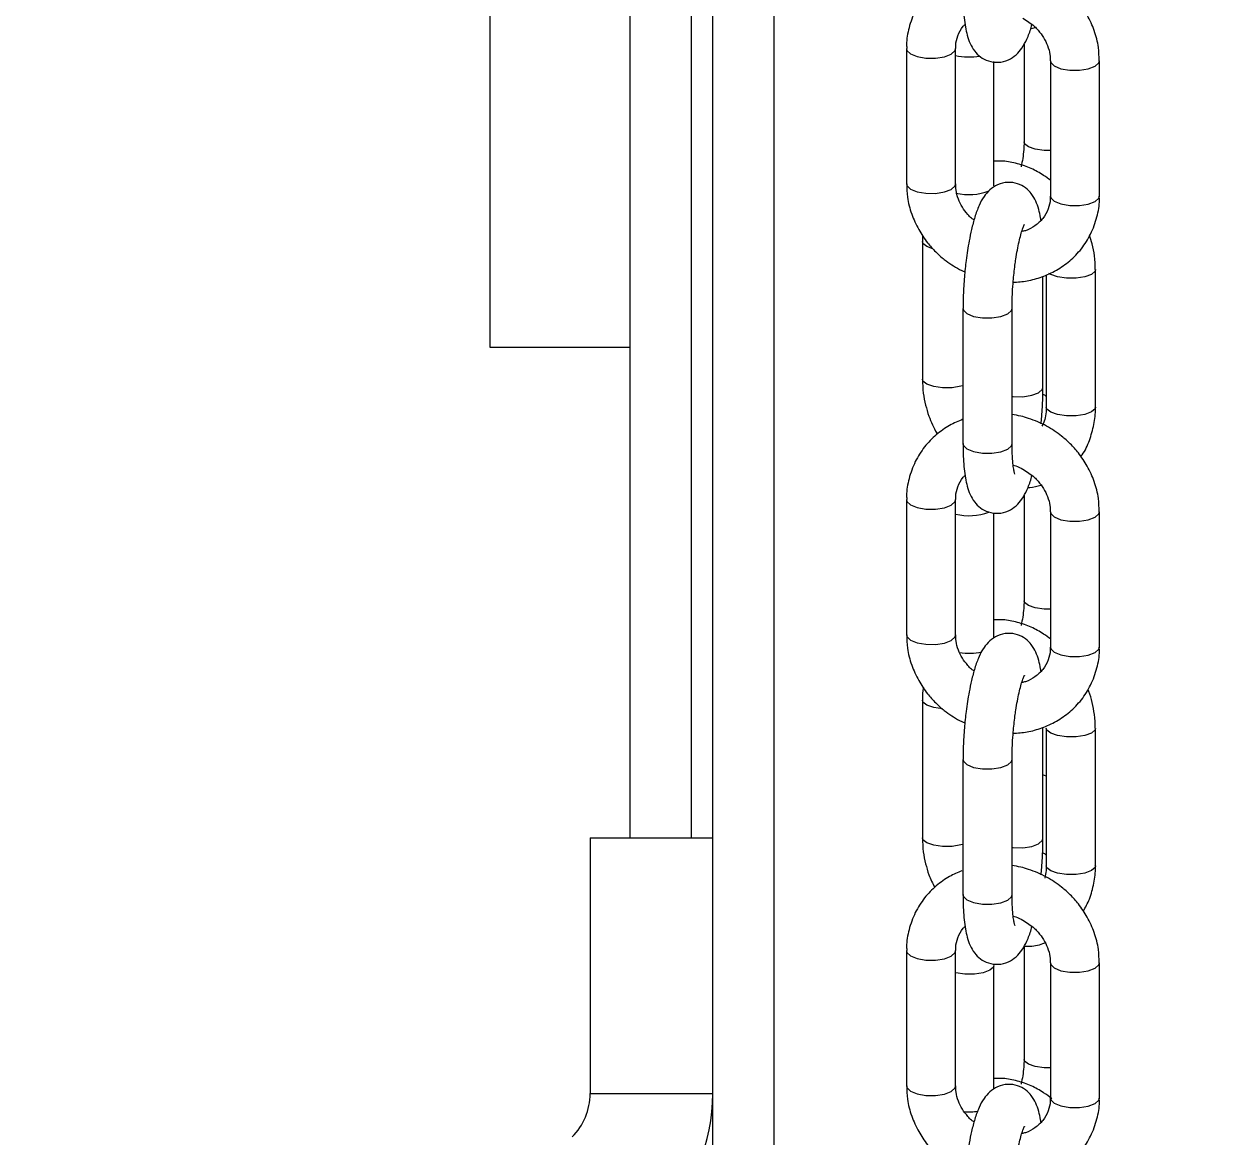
# Model space of a CAD drawing. Header units: millimetres. Extents: x -11024 to 8278, y -7837 to 5770.
# Drawn here: x -3510.6 to -3412.6, y -311.2 to -220.4 of the extents above; entities that cross this region are included whole.
import ezdxf

# ---------------------------------------------------------------- set-up
doc = ezdxf.new("R2010")
doc.units = ezdxf.units.MM
for name, color, linetype in [('DIKOM_ОБЪЕКТ', 7, 'Continuous'), ('DIKOM_РАЗМЕР_ЗОНА', 7, 'Continuous'), ('DIKOM_РАЗМЕР_ОБЪЕКТА', 7, 'Continuous')]:
    doc.layers.add(name, color=color, linetype=linetype)
doc.styles.add('style1', font='arial.ttf', dxfattribs={"width": 0.8})
doc.dimstyles.new('1-50', dxfattribs={"dimtxt": 300, "dimasz": 200, "dimexe": 100, "dimexo": 0, "dimgap": 100, "dimtad": 1, "dimtxsty": 'style1', "dimcen": 200, "dimclrd": 7, "dimclre": 7, "dimclrt": 7, "dimadec": 1, "dimazin": 2, "dimtfac": 1, "dimtmove": 0, "dimatfit": 2, "dimfxl": 0, "dimlwd": 25, "dimlwe": 18, "dimarcsym": 0})

# ---------------------------------------------------------------- blocks, each defined once
blk = doc.blocks.new('*D9')
at = {"layer": 'Defpoints', "color": 0, "transparency": 16777216}
for p in [(3740.68, 3707.508), (-8191.564, -3797.252), (-1076.116, -3797.252)]:
    blk.add_point(p, dxfattribs=at)
at = {"layer": 'DIKOM_РАЗМЕР_ОБЪЕКТА', "color": 7, "lineweight": 18, "transparency": 16777216}
for p, q in [((3740.68, 3707.508), (-8291.564, 3707.508)), ((-1076.116, -3797.252), (-8291.564, -3797.252))]:
    blk.add_line(p, q, dxfattribs=at)
at = {"layer": 'DIKOM_РАЗМЕР_ОБЪЕКТА', "color": 7, "lineweight": 25, "transparency": 16777216}
blk.add_line((-8191.564, 3507.508), (-8191.564, -3597.252), dxfattribs=at)
at = {"layer": 'DIKOM_РАЗМЕР_ОБЪЕКТА', "color": 7, "transparency": 16777216}
for points in [[(-8224.897, 3507.508), (-8158.23, 3507.508), (-8191.564, 3707.508)], [(-8224.897, -3597.252), (-8158.23, -3597.252), (-8191.564, -3797.252)]]:
    blk.add_solid(points, dxfattribs=at)
at = {"layer": 'DIKOM_РАЗМЕР_ОБЪЕКТА', "color": 7, "transparency": 16777216, "insert": (-8444.736, -44.872), "char_height": 300, "attachment_point": 5, "rotation": 90, "style": 'style1'}
blk.add_mtext('7500', dxfattribs=at)
blk = doc.blocks.new('*D10')
at = {"layer": 'Defpoints', "color": 0, "transparency": 16777216}
for p in [(-7791.307, -186.829), (6174.942, -1432.983), (6174.942, -5371.267)]:
    blk.add_point(p, dxfattribs=at)
at = {"layer": 'DIKOM_РАЗМЕР_ОБЪЕКТА', "color": 7, "lineweight": 18, "transparency": 16777216}
for p, q in [((-7791.307, -186.829), (-7791.307, -5471.267)), ((6174.942, -1432.983), (6174.942, -5471.267))]:
    blk.add_line(p, q, dxfattribs=at)
at = {"layer": 'DIKOM_РАЗМЕР_ОБЪЕКТА', "color": 7, "lineweight": 25, "transparency": 16777216}
blk.add_line((-7591.307, -5371.267), (5974.942, -5371.267), dxfattribs=at)
at = {"layer": 'DIKOM_РАЗМЕР_ОБЪЕКТА', "color": 7, "transparency": 16777216}
for points in [[(-7591.307, -5337.934), (-7591.307, -5404.6), (-7791.307, -5371.267)], [(5974.942, -5337.934), (5974.942, -5404.6), (6174.942, -5371.267)]]:
    blk.add_solid(points, dxfattribs=at)
at = {"layer": 'DIKOM_РАЗМЕР_ОБЪЕКТА', "color": 7, "transparency": 16777216, "insert": (-1343.681, -5118.095), "char_height": 300, "attachment_point": 5, "style": 'style1'}
blk.add_mtext('14000', dxfattribs=at)
blk = doc.blocks.new('*D11')
at = {"layer": 'Defpoints', "color": 0, "transparency": 16777216}
for p in [(3316.126, 5770.14), (-10574.155, -5797.252), (-1580.087, -5797.252)]:
    blk.add_point(p, dxfattribs=at)
at = {"layer": 'DIKOM_РАЗМЕР_ЗОНА', "color": 7, "lineweight": 18, "transparency": 16777216}
for p, q in [((3316.126, 5770.14), (-10674.155, 5770.14)), ((-1580.087, -5797.252), (-10674.155, -5797.252))]:
    blk.add_line(p, q, dxfattribs=at)
at = {"layer": 'DIKOM_РАЗМЕР_ЗОНА', "color": 7, "lineweight": 25, "transparency": 16777216}
blk.add_line((-10574.155, 5570.14), (-10574.155, -5597.252), dxfattribs=at)
at = {"layer": 'DIKOM_РАЗМЕР_ЗОНА', "color": 7, "transparency": 16777216}
for points in [[(-10607.488, 5570.14), (-10540.821, 5570.14), (-10574.155, 5770.14)], [(-10607.488, -5597.252), (-10540.821, -5597.252), (-10574.155, -5797.252)]]:
    blk.add_solid(points, dxfattribs=at)
at = {"layer": 'DIKOM_РАЗМЕР_ЗОНА', "color": 7, "transparency": 16777216, "insert": (-10827.327, -172.992), "char_height": 300, "attachment_point": 5, "rotation": 90, "style": 'style1'}
blk.add_mtext('11500', dxfattribs=at)

msp = doc.modelspace()

# ---------------------------------------------------------------- linework, layer by layer
at = {"layer": 'DIKOM_ОБЪЕКТ', "color": 7, "linetype": 'Continuous', "lineweight": 15}
for p, q in [((-3454.452, -1736.829), (-3454.452, 1463.171)), ((-3449.452, -1736.829), (-3449.452, 1463.171)), ((-3461.184, -286.829), (-3461.184, 13.171)), ((-3456.184, -286.829), (-3456.184, 13.171)), ((-3472.616, -246.829), (-3472.616, -26.829)), ((-3428.534, -220.819), (-3428.143, -220.733)), ((-3429.08, -222.096), (-3429.08, -230.066)), ((-3438.662, -222.45), (-3438.662, -233.486)), ((-3434.662, -233.486), (-3434.662, -222.45)), ((-3431.551, -233.642), (-3431.551, -223.514)), ((-3426.93, -223.44), (-3426.93, -234.476)), ((-3422.974, -223.605), (-3422.93, -223.438)), ((-3422.93, -234.476), (-3422.93, -223.44)), ((-3434.707, -233.651), (-3434.662, -233.486)), ((-3437.369, -238.191), (-3437.369, -249.415)), ((-3434.346, -240.468), (-3433.901, -240.66)), ((-3427.535, -250.071), (-3427.535, -241.027)), ((-3427.263, -240.901), (-3427.263, -251.704)), ((-3423.262, -251.704), (-3423.262, -240.481)), ((-3434.057, -243.642), (-3434.057, -254.678)), ((-3430.056, -254.678), (-3430.056, -243.642)), ((-3461.184, -246.829), (-3472.616, -246.829)), ((-3427.691, -253.052), (-3427.648, -252.64)), ((-3438.662, -259.236), (-3438.662, -270.273)), ((-3434.662, -270.273), (-3434.662, -259.236)), ((-3429.08, -258.883), (-3429.08, -267.478)), ((-3431.551, -270.55), (-3431.551, -260.301)), ((-3426.93, -260.226), (-3426.93, -271.262)), ((-3422.974, -260.391), (-3422.93, -260.225)), ((-3422.93, -271.262), (-3422.93, -260.226)), ((-3434.707, -270.438), (-3434.662, -270.273)), ((-3437.369, -275.603), (-3437.369, -286.827)), ((-3434.346, -277.255), (-3433.901, -277.447)), ((-3427.535, -286.857), (-3427.535, -277.814)), ((-3427.263, -277.893), (-3427.263, -289.116)), ((-3423.262, -289.116), (-3423.262, -277.893)), ((-3434.057, -280.428), (-3434.057, -291.464)), ((-3430.056, -291.464), (-3430.056, -280.428)), ((-3427.263, -281.784), (-3427.535, -281.674)), ((-3464.457, -286.829), (-3464.457, -307.687)), ((-3464.457, -286.829), (-3454.458, -286.829)), ((-3454.458, -307.687), (-3454.458, -286.829)), ((-3427.691, -289.838), (-3427.648, -289.426)), ((-3429.08, -295.669), (-3429.08, -304.89)), ((-3438.662, -296.023), (-3438.662, -307.059)), ((-3434.662, -307.059), (-3434.662, -296.023)), ((-3431.551, -307.336), (-3431.551, -297.242)), ((-3426.93, -297.013), (-3426.93, -308.049)), ((-3422.974, -297.178), (-3422.93, -297.012)), ((-3422.93, -308.049), (-3422.93, -297.013)), ((-3464.457, -307.687), (-3454.458, -307.687)), ((-3434.707, -307.224), (-3434.662, -307.059))]:
    msp.add_line(p, q, dxfattribs=at)
at = {"layer": 'DIKOM_ОБЪЕКТ', "color": 7, "linetype": 'Continuous', "lineweight": 15, "flags": 128}
for points in [[(-3438.662, -222.451), (-3438.629, -222.591), (-3438.342, -222.876), (-3437.798, -223.096), (-3437.082, -223.218), (-3436.302, -223.222), (-3435.577, -223.109), (-3435.016, -222.896), (-3434.707, -222.615), (-3434.662, -222.454)], [(-3426.93, -223.435), (-3426.897, -223.581), (-3426.61, -223.866), (-3426.066, -224.086), (-3425.35, -224.208), (-3424.57, -224.212), (-3423.844, -224.099), (-3423.284, -223.886), (-3422.974, -223.605)], [(-3426.93, -230.771), (-3427.432, -230.762), (-3428.159, -230.662), (-3428.721, -230.47), (-3429.034, -230.217), (-3429.08, -230.067)], [(-3438.662, -233.486), (-3438.629, -233.627), (-3438.342, -233.912), (-3437.798, -234.132), (-3437.082, -234.254), (-3436.302, -234.258), (-3435.577, -234.145), (-3435.016, -233.932), (-3434.707, -233.651)], [(-3426.93, -234.476), (-3426.897, -234.617), (-3426.61, -234.902), (-3426.066, -235.122), (-3425.35, -235.244), (-3424.57, -235.248), (-3423.844, -235.135), (-3423.284, -234.922), (-3422.974, -234.641), (-3422.93, -234.476)], [(-3436.508, -238.773), (-3437.01, -238.596), (-3437.322, -238.343), (-3437.369, -238.192)], [(-3423.262, -240.48), (-3423.293, -240.605), (-3423.578, -240.862), (-3424.119, -241.062), (-3424.834, -241.172), (-3425.614, -241.178), (-3426.341, -241.077), (-3426.904, -240.886), (-3427.049, -240.799)], [(-3434.057, -243.635), (-3434.024, -243.783), (-3433.736, -244.068), (-3433.193, -244.288), (-3432.477, -244.41)], [(-3432.477, -244.41), (-3431.696, -244.414), (-3430.971, -244.301), (-3430.411, -244.088), (-3430.101, -243.807), (-3430.056, -243.64)], [(-3434.057, -249.949), (-3434.225, -249.995), (-3434.94, -250.106), (-3435.72, -250.112), (-3436.447, -250.011), (-3437.01, -249.819), (-3437.322, -249.566), (-3437.369, -249.416)], [(-3430.056, -250.829), (-3429.956, -250.838), (-3429.175, -250.843), (-3428.45, -250.73), (-3427.89, -250.517), (-3427.58, -250.236), (-3427.536, -250.077)], [(-3423.578, -252.086), (-3424.119, -252.285), (-3424.834, -252.396), (-3425.614, -252.401), (-3426.341, -252.3), (-3426.904, -252.109), (-3427.216, -251.856), (-3427.263, -251.704)], [(-3423.262, -251.704), (-3423.293, -251.829), (-3423.578, -252.086)], [(-3434.057, -254.678), (-3434.024, -254.819), (-3433.736, -255.104), (-3433.193, -255.324), (-3432.477, -255.446), (-3431.696, -255.45), (-3430.971, -255.337), (-3430.411, -255.124), (-3430.101, -254.843), (-3430.056, -254.678)], [(-3438.662, -259.238), (-3438.629, -259.378), (-3438.342, -259.663), (-3437.798, -259.883), (-3437.082, -260.004), (-3436.302, -260.009), (-3435.577, -259.896), (-3435.016, -259.683), (-3434.707, -259.401), (-3434.662, -259.241)], [(-3426.93, -260.222), (-3426.897, -260.368), (-3426.61, -260.653), (-3426.066, -260.873), (-3425.35, -260.994), (-3424.57, -260.999), (-3423.844, -260.886), (-3423.284, -260.673), (-3422.974, -260.391)], [(-3426.93, -268.183), (-3427.432, -268.174), (-3428.159, -268.074), (-3428.721, -267.882), (-3429.034, -267.629), (-3429.08, -267.479)], [(-3438.662, -270.273), (-3438.629, -270.414), (-3438.342, -270.699), (-3437.798, -270.919), (-3437.082, -271.04), (-3436.302, -271.045), (-3435.577, -270.932), (-3435.016, -270.719), (-3434.707, -270.438)], [(-3426.93, -271.262), (-3426.897, -271.404), (-3426.61, -271.689), (-3426.066, -271.909), (-3425.35, -272.03), (-3424.57, -272.035), (-3423.844, -271.922), (-3423.284, -271.709), (-3422.974, -271.427), (-3422.93, -271.262)], [(-3435.736, -276.299), (-3436.447, -276.199), (-3437.01, -276.008), (-3437.322, -275.755), (-3437.369, -275.604)], [(-3423.262, -277.892), (-3423.293, -278.017), (-3423.578, -278.274), (-3424.119, -278.473), (-3424.834, -278.584), (-3425.614, -278.59), (-3426.341, -278.489), (-3426.904, -278.297), (-3427.216, -278.044), (-3427.263, -277.889)], [(-3434.057, -280.422), (-3434.024, -280.57), (-3433.736, -280.855), (-3433.193, -281.075), (-3432.477, -281.196)], [(-3432.477, -281.196), (-3431.696, -281.201), (-3430.971, -281.088), (-3430.411, -280.875), (-3430.101, -280.593), (-3430.056, -280.427)], [(-3434.057, -287.361), (-3434.225, -287.407), (-3434.94, -287.518), (-3435.72, -287.524), (-3436.447, -287.423), (-3437.01, -287.231), (-3437.322, -286.978), (-3437.369, -286.828)], [(-3430.056, -287.616), (-3429.956, -287.625), (-3429.175, -287.63), (-3428.45, -287.517), (-3427.89, -287.303), (-3427.58, -287.022), (-3427.536, -286.864)], [(-3423.578, -289.498), (-3424.119, -289.697), (-3424.834, -289.808), (-3425.614, -289.813), (-3426.341, -289.712), (-3426.904, -289.521), (-3427.216, -289.268), (-3427.263, -289.116)], [(-3423.262, -289.116), (-3423.293, -289.241), (-3423.578, -289.498)], [(-3434.057, -291.464), (-3434.024, -291.606), (-3433.736, -291.891), (-3433.193, -292.111), (-3432.477, -292.232), (-3431.696, -292.237), (-3430.971, -292.124), (-3430.411, -291.911), (-3430.101, -291.629), (-3430.056, -291.464)], [(-3438.662, -296.025), (-3438.629, -296.165), (-3438.342, -296.45), (-3437.798, -296.669), (-3437.082, -296.791), (-3436.302, -296.796), (-3435.577, -296.683), (-3435.016, -296.469), (-3434.707, -296.188), (-3434.662, -296.027)], [(-3431.551, -297.241), (-3431.582, -297.367), (-3431.866, -297.624), (-3432.407, -297.823), (-3433.122, -297.933), (-3433.903, -297.939), (-3434.629, -297.838), (-3434.662, -297.83)], [(-3426.93, -297.009), (-3426.897, -297.155), (-3426.61, -297.439), (-3426.066, -297.659), (-3425.35, -297.781), (-3424.57, -297.786), (-3423.844, -297.673), (-3423.284, -297.459), (-3422.974, -297.178)], [(-3426.93, -305.595), (-3427.432, -305.586), (-3428.159, -305.486), (-3428.721, -305.294), (-3429.034, -305.041), (-3429.08, -304.891)], [(-3438.662, -307.059), (-3438.629, -307.201), (-3438.342, -307.485), (-3437.798, -307.705), (-3437.082, -307.827), (-3436.302, -307.832), (-3435.577, -307.719), (-3435.016, -307.505), (-3434.707, -307.224)], [(-3426.93, -308.049), (-3426.897, -308.191), (-3426.61, -308.475), (-3426.066, -308.695), (-3425.35, -308.817), (-3424.57, -308.822), (-3423.844, -308.709), (-3423.284, -308.495), (-3422.974, -308.214), (-3422.93, -308.049)]]:
    msp.add_lwpolyline(points, dxfattribs=at)
at = {"layer": 'DIKOM_ОБЪЕКТ', "color": 7, "linetype": 'Continuous', "lineweight": 15}
for centre, radius, start, end in [((-3433.547, -218.007), 5.122, 257.43083, 279.66418), ((-3433.576, -229.779), 4.581, 256.70841, 291.2744), ((-3433.574, -255.938), 4.61, 256.35039, 290.78604), ((-3433.555, -266.445), 5.317, 261.49492, 281.1473), ((-3469.458, -307.687), 5, 315, 0), ((-3469.458, -307.687), 15, 315, 0), ((-3433.552, -303.698), 5.475, 265.69889, 277.48001)]:
    msp.add_arc(centre, radius, start, end, dxfattribs=at)
for points, knots in [([(-3422.954, -223.438), (-3422.96, -223.074), (-3422.975, -222.245), (-3423.313, -220.982), (-3423.871, -219.733), (-3424.562, -218.71), (-3425.282, -217.903), (-3426.136, -217.145), (-3427.259, -216.397), (-3428.413, -215.904), (-3429.366, -215.622), (-3429.82, -215.554), (-3430.056, -215.518)], [0, 0, 0, 0, 0.096903, 0.220903, 0.341841, 0.45351, 0.539213, 0.619694, 0.745723, 0.881948, 0.938544, 1, 1, 1, 1]), ([(-3434.057, -215.899), (-3434.427, -216.054), (-3435.212, -216.382), (-3436.276, -217.147), (-3437.233, -218.138), (-3438.004, -219.35), (-3438.481, -220.707), (-3438.686, -221.772), (-3438.645, -222.346), (-3438.638, -222.452)], [0, 0, 0, 0, 0.139348, 0.294867, 0.455969, 0.623494, 0.798898, 0.963107, 1, 1, 1, 1]), ([(-3434.053, -217.885), (-3434.054, -218.018), (-3434.056, -218.452), (-3434.029, -219.146), (-3433.967, -219.952), (-3433.866, -220.695), (-3433.717, -221.382), (-3433.502, -222.018), (-3433.166, -222.619), (-3432.655, -223.142), (-3431.983, -223.502), (-3431.16, -223.618), (-3430.342, -223.414), (-3429.676, -222.958), (-3429.191, -222.368), (-3428.821, -221.65), (-3428.575, -221.019), (-3428.457, -220.57), (-3428.437, -220.492)], [0, 0, 0, 0, 0.028167, 0.091899, 0.158251, 0.225514, 0.294052, 0.365948, 0.433339, 0.48859, 0.544783, 0.604584, 0.669525, 0.730567, 0.798825, 0.884591, 0.979793, 1, 1, 1, 1]), ([(-3434.641, -222.451), (-3434.647, -222.362), (-3434.671, -221.989), (-3434.482, -221.362), (-3434.222, -220.78), (-3433.94, -220.529), (-3433.886, -220.481)], [0, 0, 0, 0, 0.1158424, 0.485667, 0.9011261, 1, 1, 1, 1]), ([(-3429.167, -219.967), (-3428.842, -220.174), (-3428.388, -220.464), (-3427.851, -221.024), (-3427.464, -221.543), (-3427.137, -222.214), (-3426.948, -222.865), (-3426.95, -223.27), (-3426.951, -223.438)], [0, 0, 0, 0, 0.247192, 0.346128, 0.510259, 0.68149, 0.867915, 1, 1, 1, 1]), ([(-3429.082, -230.068), (-3429.081, -230.078), (-3429.072, -230.271), (-3429.104, -230.727), (-3429.172, -231.391), (-3429.269, -231.857), (-3429.315, -232.08)], [0, 0, 0, 0, 0.018024, 0.320851, 0.674873, 1, 1, 1, 1]), ([(-3426.93, -233.193), (-3427.111, -233.054), (-3427.605, -232.674), (-3428.509, -232.202), (-3429.624, -231.805), (-3430.659, -231.6), (-3431.302, -231.63), (-3431.551, -231.641)], [0, 0, 0, 0, 0.132275, 0.360982, 0.599018, 0.844834, 1, 1, 1, 1]), ([(-3438.638, -233.488), (-3438.632, -233.851), (-3438.617, -234.68), (-3438.279, -235.944), (-3437.72, -237.192), (-3437.031, -238.217), (-3436.309, -239.021), (-3435.459, -239.787), (-3434.768, -240.21), (-3434.346, -240.468)], [0, 0, 0, 0, 0.1299769, 0.2962384, 0.4584203, 0.608153, 0.723083, 0.8310024, 1, 1, 1, 1]), ([(-3433.155, -236.434), (-3433.223, -236.388), (-3433.417, -236.256), (-3433.737, -235.897), (-3434.13, -235.384), (-3434.454, -234.711), (-3434.644, -234.061), (-3434.642, -233.656), (-3434.641, -233.488)], [0, 0, 0, 0, 0.065353, 0.188182, 0.391992, 0.604618, 0.836173, 1, 1, 1, 1]), ([(-3427.706, -236.445), (-3427.715, -236.378), (-3427.756, -236.057), (-3427.877, -235.547), (-3428.09, -234.906), (-3428.426, -234.307), (-3428.937, -233.784), (-3429.609, -233.424), (-3430.432, -233.307), (-3431.25, -233.511), (-3431.916, -233.968), (-3432.402, -234.559), (-3432.773, -235.268), (-3433.091, -236.146), (-3433.353, -237.127), (-3433.547, -238.058), (-3433.692, -238.913), (-3433.83, -239.889), (-3433.901, -240.622), (-3433.944, -241.072)], [0, 0, 0, 0, 0.015705, 0.076146, 0.139554, 0.198972, 0.247695, 0.297249, 0.349986, 0.407254, 0.461085, 0.52131, 0.596935, 0.680869, 0.757779, 0.821661, 0.871134, 0.920745, 1, 1, 1, 1]), ([(-3429.965, -241.51), (-3429.586, -241.482), (-3428.783, -241.423), (-3427.591, -241.091), (-3426.41, -240.551), (-3425.315, -239.781), (-3424.359, -238.787), (-3423.588, -237.576), (-3423.111, -236.218), (-3422.906, -235.154), (-3422.947, -234.579), (-3422.954, -234.474)], [0, 0, 0, 0, 0.100927, 0.213296, 0.330174, 0.451227, 0.576613, 0.706997, 0.843501, 0.971318, 1, 1, 1, 1]), ([(-3426.951, -234.474), (-3426.945, -234.563), (-3426.922, -234.936), (-3427.1, -235.57), (-3427.501, -236.318), (-3428.15, -236.909), (-3428.759, -237.264), (-3429.164, -237.348), (-3429.264, -237.369)], [0, 0, 0, 0, 0.0643035, 0.2693385, 0.4997346, 0.7238437, 0.9321848, 1, 1, 1, 1]), ([(-3430.055, -243.64), (-3430.054, -243.452), (-3430.052, -243.023), (-3430.022, -242.272), (-3429.954, -241.273), (-3429.856, -240.361), (-3429.738, -239.52), (-3429.628, -238.87), (-3429.49, -238.197), (-3429.347, -237.625), (-3429.208, -237.176), (-3429.102, -236.895), (-3429.03, -236.762), (-3429.042, -236.779), (-3429.044, -236.782)], [0, 0, 0, 0, 0.068834, 0.156965, 0.258359, 0.405798, 0.463539, 0.556563, 0.647798, 0.739383, 0.827003, 0.908112, 0.980793, 1, 1, 1, 1]), ([(-3437.331, -237.708), (-3437.352, -237.838), (-3437.378, -237.997), (-3437.365, -238.163), (-3437.362, -238.194)], [0, 0, 0, 0, 0.80799, 1, 1, 1, 1]), ([(-3423.269, -240.478), (-3423.282, -240.1), (-3423.306, -239.396), (-3423.485, -238.462), (-3423.659, -237.922), (-3423.73, -237.701)], [0, 0, 0, 0, 0.406787, 0.757031, 1, 1, 1, 1]), ([(-3433.944, -241.072), (-3433.98, -241.573), (-3434.029, -242.27), (-3434.055, -243.122), (-3434.053, -243.47), (-3434.053, -243.635)], [0, 0, 0, 0, 0.572161, 0.796078, 1, 1, 1, 1]), ([(-3437.362, -249.418), (-3437.35, -249.796), (-3437.328, -250.501), (-3437.123, -251.509), (-3436.797, -252.616), (-3436.43, -253.355), (-3436.202, -253.813)], [0, 0, 0, 0, 0.252321, 0.469505, 0.671491, 1, 1, 1, 1]), ([(-3427.648, -252.64), (-3427.612, -252.139), (-3427.563, -251.442), (-3427.537, -250.59), (-3427.539, -250.242), (-3427.539, -250.077)], [0, 0, 0, 0, 0.572124, 0.796004, 1, 1, 1, 1]), ([(-3427.263, -250.837), (-3427.304, -250.797), (-3427.386, -250.719), (-3427.491, -250.678), (-3427.543, -250.657)], [0, 0, 0, 0, 0.509152, 1, 1, 1, 1]), ([(-3427.275, -251.699), (-3427.274, -251.823), (-3427.268, -252.187), (-3427.38, -252.735), (-3427.535, -253.079), (-3427.615, -253.256)], [0, 0, 0, 0, 0.20102, 0.589143, 1, 1, 1, 1]), ([(-3424.454, -255.717), (-3424.417, -255.671), (-3424.105, -255.291), (-3423.719, -254.415), (-3423.364, -253.143), (-3423.233, -252.215), (-3423.267, -251.733), (-3423.269, -251.702)], [0, 0, 0, 0, 0.042987, 0.35874, 0.672951, 0.978586, 1, 1, 1, 1]), ([(-3434.057, -252.685), (-3434.427, -252.84), (-3435.212, -253.169), (-3436.276, -253.934), (-3437.233, -254.924), (-3438.004, -256.137), (-3438.481, -257.493), (-3438.686, -258.558), (-3438.645, -259.133), (-3438.638, -259.239)], [0, 0, 0, 0, 0.139353, 0.294874, 0.455975, 0.623503, 0.79891, 0.963122, 1, 1, 1, 1]), ([(-3422.954, -260.224), (-3422.96, -259.861), (-3422.975, -259.032), (-3423.313, -257.769), (-3423.871, -256.52), (-3424.562, -255.496), (-3425.282, -254.69), (-3426.136, -253.931), (-3427.259, -253.183), (-3428.413, -252.69), (-3429.366, -252.409), (-3429.82, -252.34), (-3430.056, -252.305)], [0, 0, 0, 0, 0.0969036, 0.2209031, 0.3418498, 0.4535125, 0.5392162, 0.6196968, 0.7457276, 0.881954, 0.9385486, 1, 1, 1, 1]), ([(-3434.053, -254.671), (-3434.054, -254.805), (-3434.056, -255.239), (-3434.029, -255.933), (-3433.967, -256.738), (-3433.866, -257.481), (-3433.717, -258.169), (-3433.502, -258.805), (-3433.166, -259.405), (-3432.655, -259.928), (-3431.983, -260.288), (-3431.161, -260.405), (-3430.342, -260.201), (-3429.676, -259.745), (-3429.19, -259.154), (-3428.821, -258.437), (-3428.575, -257.805), (-3428.457, -257.357), (-3428.437, -257.279)], [0, 0, 0, 0, 0.028167, 0.091899, 0.158251, 0.225514, 0.294052, 0.365948, 0.433339, 0.48857, 0.544779, 0.604581, 0.669506, 0.730565, 0.798825, 0.884591, 0.979793, 1, 1, 1, 1]), ([(-3429.829, -257.166), (-3429.828, -257.169), (-3429.811, -257.201), (-3429.868, -257.059), (-3429.925, -256.762), (-3429.997, -256.239), (-3430.041, -255.553), (-3430.06, -254.989), (-3430.056, -254.699), (-3430.055, -254.676)], [0, 0, 0, 0, 0.01479, 0.178318, 0.352613, 0.539638, 0.783357, 0.983433, 1, 1, 1, 1]), ([(-3429.966, -256.421), (-3429.895, -256.44), (-3429.618, -256.516), (-3429.359, -256.652), (-3429.167, -256.753)], [0, 0, 0, 0, 0.256696, 1, 1, 1, 1]), ([(-3434.641, -259.238), (-3434.647, -259.149), (-3434.671, -258.776), (-3434.482, -258.149), (-3434.222, -257.567), (-3433.94, -257.316), (-3433.886, -257.268)], [0, 0, 0, 0, 0.1158424, 0.485667, 0.9011261, 1, 1, 1, 1]), ([(-3429.167, -256.753), (-3428.842, -256.961), (-3428.388, -257.251), (-3427.851, -257.81), (-3427.464, -258.33), (-3427.137, -259.001), (-3426.948, -259.652), (-3426.95, -260.057), (-3426.951, -260.225)], [0, 0, 0, 0, 0.247193, 0.34613, 0.51027, 0.681501, 0.867915, 1, 1, 1, 1]), ([(-3428.771, -258.25), (-3428.717, -258.25), (-3428.348, -258.25), (-3427.999, -258.14), (-3427.7, -258.046)], [0, 0, 0, 0, 0.147002, 1, 1, 1, 1]), ([(-3429.082, -267.48), (-3429.081, -267.49), (-3429.072, -267.683), (-3429.104, -268.139), (-3429.172, -268.803), (-3429.269, -269.269), (-3429.315, -269.492)], [0, 0, 0, 0, 0.018, 0.320861, 0.674893, 1, 1, 1, 1]), ([(-3426.93, -270.605), (-3427.111, -270.466), (-3427.605, -270.086), (-3428.509, -269.614), (-3429.624, -269.217), (-3430.659, -269.012), (-3431.302, -269.042), (-3431.551, -269.053)], [0, 0, 0, 0, 0.132274, 0.360957, 0.599022, 0.844836, 1, 1, 1, 1]), ([(-3438.638, -270.274), (-3438.632, -270.638), (-3438.617, -271.467), (-3438.279, -272.73), (-3437.72, -273.979), (-3437.031, -275.003), (-3436.309, -275.808), (-3435.459, -276.574), (-3434.768, -276.997), (-3434.346, -277.255)], [0, 0, 0, 0, 0.129977, 0.296245, 0.45842, 0.608153, 0.723088, 0.831003, 1, 1, 1, 1]), ([(-3433.155, -273.22), (-3433.223, -273.175), (-3433.417, -273.043), (-3433.736, -272.684), (-3434.13, -272.17), (-3434.454, -271.497), (-3434.644, -270.848), (-3434.642, -270.442), (-3434.641, -270.274)], [0, 0, 0, 0, 0.0653439, 0.1881837, 0.3919929, 0.6046189, 0.83616, 1, 1, 1, 1]), ([(-3427.706, -273.231), (-3427.715, -273.165), (-3427.756, -272.844), (-3427.877, -272.334), (-3428.09, -271.693), (-3428.426, -271.094), (-3428.937, -270.57), (-3429.608, -270.211), (-3430.432, -270.094), (-3431.25, -270.298), (-3431.916, -270.754), (-3432.402, -271.346), (-3432.773, -272.055), (-3433.091, -272.933), (-3433.353, -273.914), (-3433.547, -274.845), (-3433.692, -275.7), (-3433.83, -276.676), (-3433.901, -277.408), (-3433.944, -277.859)], [0, 0, 0, 0, 0.0157025, 0.0761448, 0.139552, 0.1989897, 0.2476957, 0.2972633, 0.3499862, 0.407254, 0.4610839, 0.521309, 0.5969327, 0.6808861, 0.7577782, 0.8216594, 0.8711458, 0.9207462, 1, 1, 1, 1]), ([(-3429.965, -278.297), (-3429.586, -278.269), (-3428.783, -278.21), (-3427.591, -277.878), (-3426.41, -277.338), (-3425.315, -276.568), (-3424.359, -275.574), (-3423.588, -274.362), (-3423.111, -273.005), (-3422.906, -271.941), (-3422.947, -271.366), (-3422.954, -271.261)], [0, 0, 0, 0, 0.100926, 0.213295, 0.330175, 0.451227, 0.576613, 0.706998, 0.843501, 0.971313, 1, 1, 1, 1]), ([(-3426.951, -271.261), (-3426.945, -271.35), (-3426.922, -271.723), (-3427.1, -272.357), (-3427.501, -273.104), (-3428.15, -273.696), (-3428.758, -274.051), (-3429.164, -274.135), (-3429.264, -274.156)], [0, 0, 0, 0, 0.064306, 0.269349, 0.499754, 0.723878, 0.932227, 1, 1, 1, 1]), ([(-3430.055, -280.427), (-3430.054, -280.239), (-3430.052, -279.81), (-3430.022, -279.059), (-3429.954, -278.059), (-3429.856, -277.148), (-3429.738, -276.307), (-3429.628, -275.657), (-3429.49, -274.983), (-3429.347, -274.411), (-3429.208, -273.963), (-3429.102, -273.681), (-3429.03, -273.549), (-3429.042, -273.565), (-3429.044, -273.569)], [0, 0, 0, 0, 0.068833, 0.156964, 0.258351, 0.405795, 0.463514, 0.556566, 0.6478, 0.739384, 0.827004, 0.908113, 0.980793, 1, 1, 1, 1]), ([(-3437.279, -274.573), (-3437.332, -274.882), (-3437.39, -275.223), (-3437.364, -275.575), (-3437.362, -275.606)], [0, 0, 0, 0, 0.909963, 1, 1, 1, 1]), ([(-3423.269, -277.89), (-3423.28, -277.511), (-3423.3, -276.806), (-3423.516, -275.802), (-3423.69, -275.113), (-3423.849, -274.773), (-3423.875, -274.717)], [0, 0, 0, 0, 0.3546478, 0.660015, 0.9439884, 1, 1, 1, 1]), ([(-3433.944, -277.859), (-3433.98, -278.36), (-3434.029, -279.057), (-3434.055, -279.909), (-3434.053, -280.257), (-3434.053, -280.422)], [0, 0, 0, 0, 0.572161, 0.796078, 1, 1, 1, 1]), ([(-3437.362, -286.829), (-3437.35, -287.208), (-3437.329, -287.913), (-3437.122, -288.92), (-3436.837, -289.905), (-3436.531, -290.529), (-3436.363, -290.871)], [0, 0, 0, 0, 0.27532, 0.512301, 0.732712, 1, 1, 1, 1]), ([(-3427.648, -289.426), (-3427.612, -288.925), (-3427.563, -288.228), (-3427.537, -287.376), (-3427.539, -287.029), (-3427.539, -286.864)], [0, 0, 0, 0, 0.572134, 0.796009, 1, 1, 1, 1]), ([(-3427.263, -288.249), (-3427.304, -288.21), (-3427.392, -288.127), (-3427.505, -288.082), (-3427.564, -288.059)], [0, 0, 0, 0, 0.475971, 1, 1, 1, 1]), ([(-3434.147, -289.514), (-3434.487, -289.656), (-3435.24, -289.973), (-3436.275, -290.721), (-3437.233, -291.711), (-3438.004, -292.924), (-3438.481, -294.28), (-3438.686, -295.345), (-3438.645, -295.92), (-3438.638, -296.025)], [0, 0, 0, 0, 0.129307, 0.286657, 0.449635, 0.619121, 0.796566, 0.962692, 1, 1, 1, 1]), ([(-3422.954, -297.011), (-3422.96, -296.647), (-3422.975, -295.819), (-3423.313, -294.556), (-3423.871, -293.307), (-3424.562, -292.283), (-3425.282, -291.476), (-3426.136, -290.718), (-3427.259, -289.97), (-3428.413, -289.477), (-3429.366, -289.196), (-3429.82, -289.127), (-3430.056, -289.092)], [0, 0, 0, 0, 0.0968988, 0.2209031, 0.3418453, 0.4535122, 0.5392159, 0.6196966, 0.7457261, 0.8819526, 0.9385486, 1, 1, 1, 1]), ([(-3427.275, -289.111), (-3427.273, -289.236), (-3427.267, -289.598), (-3427.342, -289.903), (-3427.391, -290.102)], [0, 0, 0, 0, 0.344977, 1, 1, 1, 1]), ([(-3424.25, -292.807), (-3424.07, -292.483), (-3423.675, -291.779), (-3423.372, -290.549), (-3423.233, -289.627), (-3423.267, -289.145), (-3423.269, -289.114)], [0, 0, 0, 0, 0.293415, 0.639635, 0.976418, 1, 1, 1, 1]), ([(-3434.053, -291.458), (-3434.054, -291.591), (-3434.056, -292.026), (-3434.029, -292.719), (-3433.967, -293.525), (-3433.866, -294.268), (-3433.717, -294.956), (-3433.502, -295.592), (-3433.166, -296.192), (-3432.655, -296.715), (-3431.983, -297.075), (-3431.161, -297.192), (-3430.342, -296.988), (-3429.676, -296.531), (-3429.19, -295.941), (-3428.821, -295.223), (-3428.575, -294.592), (-3428.457, -294.144), (-3428.437, -294.065)], [0, 0, 0, 0, 0.02817, 0.091899, 0.158254, 0.225514, 0.294052, 0.36595, 0.433338, 0.488572, 0.544781, 0.604582, 0.669507, 0.730568, 0.798826, 0.884594, 0.979793, 1, 1, 1, 1]), ([(-3429.829, -293.953), (-3429.828, -293.956), (-3429.811, -293.988), (-3429.868, -293.845), (-3429.925, -293.548), (-3429.997, -293.026), (-3430.041, -292.34), (-3430.06, -291.776), (-3430.056, -291.485), (-3430.055, -291.463)], [0, 0, 0, 0, 0.014792, 0.178323, 0.352619, 0.539645, 0.783356, 0.983433, 1, 1, 1, 1]), ([(-3429.966, -293.207), (-3429.895, -293.227), (-3429.618, -293.302), (-3429.359, -293.439), (-3429.167, -293.54)], [0, 0, 0, 0, 0.256682, 1, 1, 1, 1]), ([(-3429.167, -293.54), (-3428.842, -293.747), (-3428.388, -294.038), (-3427.851, -294.597), (-3427.464, -295.117), (-3427.137, -295.788), (-3426.948, -296.438), (-3426.95, -296.844), (-3426.951, -297.012)], [0, 0, 0, 0, 0.247191, 0.346135, 0.510235, 0.681504, 0.867916, 1, 1, 1, 1]), ([(-3434.641, -296.025), (-3434.647, -295.936), (-3434.671, -295.562), (-3434.482, -294.936), (-3434.222, -294.354), (-3433.94, -294.103), (-3433.886, -294.054)], [0, 0, 0, 0, 0.1158427, 0.4856684, 0.9011141, 1, 1, 1, 1]), ([(-3429.079, -295.667), (-3428.922, -295.667), (-3428.346, -295.668), (-3427.755, -295.561), (-3427.373, -295.381), (-3427.362, -295.376)], [0, 0, 0, 0, 0.2666366, 0.980234, 1, 1, 1, 1]), ([(-3429.082, -304.891), (-3429.081, -304.902), (-3429.072, -305.097), (-3429.104, -305.55), (-3429.172, -306.215), (-3429.269, -306.681), (-3429.315, -306.904)], [0, 0, 0, 0, 0.017911, 0.320829, 0.674863, 1, 1, 1, 1]), ([(-3426.807, -308.107), (-3427.028, -307.936), (-3427.562, -307.524), (-3428.508, -307.025), (-3429.624, -306.629), (-3430.659, -306.424), (-3431.302, -306.454), (-3431.551, -306.465)], [0, 0, 0, 0, 0.157101, 0.379236, 0.610491, 0.849274, 1, 1, 1, 1]), ([(-3438.638, -307.061), (-3438.632, -307.425), (-3438.617, -308.254), (-3438.279, -309.517), (-3437.72, -310.765), (-3437.031, -311.79), (-3436.309, -312.595), (-3435.459, -313.361), (-3434.768, -313.783), (-3434.346, -314.041)], [0, 0, 0, 0, 0.129968, 0.296243, 0.458419, 0.608157, 0.723087, 0.831006, 1, 1, 1, 1]), ([(-3433.155, -310.007), (-3433.223, -309.961), (-3433.417, -309.83), (-3433.736, -309.471), (-3434.13, -308.957), (-3434.454, -308.284), (-3434.644, -307.634), (-3434.642, -307.229), (-3434.641, -307.061)], [0, 0, 0, 0, 0.0653439, 0.1881837, 0.3919929, 0.6046189, 0.83616, 1, 1, 1, 1]), ([(-3427.706, -310.018), (-3427.715, -309.952), (-3427.756, -309.631), (-3427.877, -309.121), (-3428.09, -308.48), (-3428.426, -307.881), (-3428.937, -307.357), (-3429.608, -306.997), (-3430.432, -306.881), (-3431.25, -307.085), (-3431.916, -307.541), (-3432.402, -308.132), (-3432.773, -308.842), (-3433.091, -309.719), (-3433.353, -310.701), (-3433.547, -311.632), (-3433.692, -312.486), (-3433.83, -313.462), (-3433.901, -314.195), (-3433.944, -314.646)], [0, 0, 0, 0, 0.015705, 0.076145, 0.139554, 0.198989, 0.247695, 0.297264, 0.349986, 0.407254, 0.461084, 0.521309, 0.596934, 0.680885, 0.757776, 0.821657, 0.871144, 0.920744, 1, 1, 1, 1]), ([(-3429.965, -315.084), (-3429.586, -315.056), (-3428.783, -314.996), (-3427.591, -314.664), (-3426.41, -314.125), (-3425.315, -313.355), (-3424.359, -312.36), (-3423.588, -311.149), (-3423.111, -309.792), (-3422.906, -308.728), (-3422.947, -308.153), (-3422.954, -308.047)], [0, 0, 0, 0, 0.100926, 0.2132952, 0.3301744, 0.4512268, 0.5766089, 0.7069974, 0.8435092, 0.971313, 1, 1, 1, 1]), ([(-3426.951, -308.047), (-3426.945, -308.136), (-3426.922, -308.51), (-3427.1, -309.144), (-3427.501, -309.891), (-3428.15, -310.483), (-3428.758, -310.838), (-3429.164, -310.922), (-3429.264, -310.942)], [0, 0, 0, 0, 0.064316, 0.269358, 0.499755, 0.723879, 0.932227, 1, 1, 1, 1]), ([(-3430.055, -317.214), (-3430.054, -317.026), (-3430.052, -316.597), (-3430.022, -315.845), (-3429.954, -314.846), (-3429.856, -313.935), (-3429.738, -313.093), (-3429.628, -312.443), (-3429.49, -311.77), (-3429.347, -311.198), (-3429.208, -310.75), (-3429.102, -310.468), (-3429.03, -310.336), (-3429.042, -310.352), (-3429.044, -310.356)], [0, 0, 0, 0, 0.068838, 0.156967, 0.258357, 0.405798, 0.463522, 0.556572, 0.647798, 0.739386, 0.827004, 0.908062, 0.980794, 1, 1, 1, 1])]:
    msp.add_open_spline(points, degree=3, knots=knots, dxfattribs=at)

# ---------------------------------------------------------------- dimensions: what is measured, and where the dimension line sits
at = {"layer": 'DIKOM_РАЗМЕР_ЗОНА'}
dim = msp.add_linear_dim(base=(-10574.155, -5797.252), p1=(3316.126, 5770.14), p2=(-1580.087, -5797.252), angle=90, text='11500', dimstyle='1-50', dxfattribs=at)
dim.commit()
dim.dimension.update_dxf_attribs({"geometry": '*D11', "text_midpoint": (-10574.155, -172.992), "dimtype": 160})
at = {"layer": 'DIKOM_РАЗМЕР_ОБЪЕКТА'}
dim = msp.add_linear_dim(base=(-8191.564, -3797.252), p1=(3740.68, 3707.508), p2=(-1076.116, -3797.252), angle=90, text='7500', dimstyle='1-50', dxfattribs=at)
dim.commit()
dim.dimension.update_dxf_attribs({"geometry": '*D9', "text_midpoint": (-8191.564, -44.872), "dimtype": 160})
dim = msp.add_linear_dim(base=(6174.942, -5371.267), p1=(-7791.307, -186.829), p2=(6174.942, -1432.983), text='14000', dimstyle='1-50', dxfattribs=at)
dim.commit()
dim.dimension.update_dxf_attribs({"geometry": '*D10', "text_midpoint": (-1343.681, -5371.267), "dimtype": 160})

doc.saveas('drawing.dxf')
